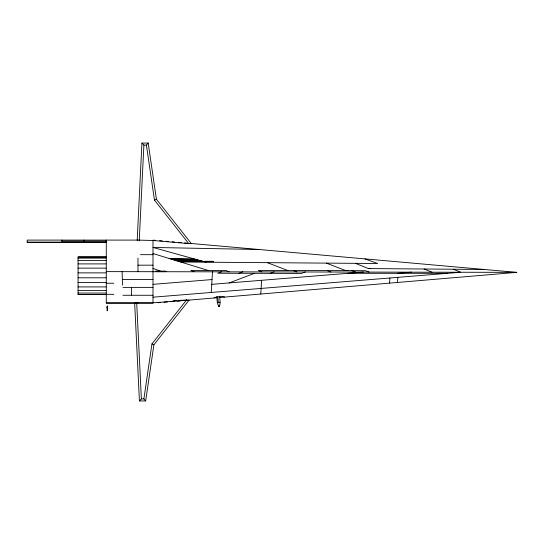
<?xml version="1.0" encoding="UTF-8"?>
<svg xmlns="http://www.w3.org/2000/svg" width="544" height="544" viewBox="0 0 544 544"><rect width="100%" height="100%" fill="white"/><g stroke="black" fill="none" stroke-linecap="round" stroke-linejoin="round"><path stroke-width="0.82" d="M107.304 309.522L107.318 308.836M107.304 309.04L107.311 306.034M107.318 306.422L107.284 308.72M107.331 307.36L107.27 308.251L107.311 306.088M107.318 309.244C107.277 311.406 107.27 310.78 107.324 309.924M107.304 309.386L107.304 308.972M107.318 310.148L107.297 309.774M107.304 307.183L107.297 306.49M107.318 310.257L107.29 310.808L107.311 310.134M107.297 310.597L107.29 310.4M107.277 307.394L107.324 308.217M107.27 307.693L107.311 306.789M107.324 307.68L107.29 308.162M137.217 239.822L141.923 143.052L148.179 143.052L156.414 199.226L191.447 243.732M139.223 240.958L143.881 145.105L141.923 143.052M211.256 292.468L212.5 271.748M260.787 294.032L261.61 280.303M389.599 283.125L389.905 277.991M397.521 282.458L397.827 277.345M134.626 302.484L139.414 400.948L145.663 400.948L143.888 398.895L151.946 343.937L186.803 299.662M145.663 400.948L153.898 344.774L188.938 300.268M218.722 305.789C214.853 300.968 222.564 301.322 219.28 305.572M219.47 302.382L218.953 302.546M218.26 305.748L219.742 305.612M188.788 243.678L154.455 200.063L146.404 145.105L148.179 143.052M139.414 400.948L141.372 398.895L136.707 303.042M154.455 200.063L156.414 199.226M216.791 296.568L217.308 302.634L220.15 302.26L219.633 296.188M219.178 302.634L220.15 302.26M221.585 271.762L217.709 273.231L301.492 273.401L305.368 271.932M238.911 273.278L242.787 271.81M229.14 282.934L254.558 273.306M270.205 273.34L274.081 271.871M134.654 303.13L138.387 302.722M397.827 273.306L411.516 272.15M189.047 300.132L153 302.824L136.7 302.824M157.998 302.729L160.575 302.512M163.948 302.226L167.314 301.94M170.503 301.675L174.053 301.369M177.167 301.111L179.948 300.873M183.314 300.587L217.26 297.718M219.524 297.52L516.8 272.36L190.849 243.454M153 284.342L212.031 279.562M211.745 284.342L363.453 272.054M153 297.187L460.768 272.252L453.274 269.219M219.028 305.776L218.654 305.816M191.216 243.488L188.761 243.637L153 240.468L137.238 240.094M173.026 300.75L176.406 300.56M178.942 300.417L186.544 299.982M106.277 283.254L113.784 283.213M143.881 145.105L146.404 145.105M137.707 240.094L27.2 240.094L27.2 242.372L106.277 242.372M62.009 241.121L106.277 241.121M27.2 242.141L106.277 242.141M106.012 256.938L78.064 256.938L78.064 294.515L106.012 294.515M78.064 257.04L106.012 257.04M78.064 258.114L106.012 258.114M78.064 260.494L106.012 260.494M78.064 263.908L106.012 263.908M137.979 265.173L153 265.173M78.064 268.131L106.012 268.131M106.277 271.626L516.8 272.36M78.064 272.87L106.012 272.87M347.956 273.306L447.698 273.306M78.064 277.8L106.012 277.8M122.958 279.507L153 279.507M78.064 282.594L106.012 282.594M78.064 286.919L106.012 286.919M122.958 287.388L153 287.388M78.064 290.482L106.012 290.482M78.064 293.039L106.012 293.039M106.277 294.338L113.784 294.331M78.064 294.413L106.012 294.413M122.958 295.27L153 295.27M217.308 302.634L218.552 302.634M106.277 302.886L135.476 302.886M141.372 398.895L143.888 398.895M140.481 254.66L153 254.687M180.669 262.004L377.597 263.507L364.963 258.896M484.01 269.457L368.444 268.573L355.511 263.344M178.622 261.378L203.878 261.61M176.773 260.814L202.246 261.154M175.399 260.392L201.008 260.814M172.387 259.468L197.764 259.91M173.822 259.91L199.505 260.392M258.985 249.499L153 247.445L205.992 262.201M169.109 258.468L194.419 258.978M170.775 258.978L196.187 259.468M218.382 302.58L218.015 302.546M153.83 240.169L155.523 240.319M159.644 240.686L162.248 240.917M166.294 241.278L168.783 241.495M172.108 241.794L174.597 242.012M178.235 242.338L181.247 242.604M184.566 242.896L187.061 243.12M153 253.538L208.338 270.477M153 268.396L160.412 271.116M369.111 272.061L365.52 270.688L258.216 270.47L261.8 271.844M351.92 270.66L355.511 272.034M326.305 263.119L345.957 270.647M327.325 270.613L330.915 271.986M293.352 270.545L296.942 271.918M267.369 262.67L287.878 270.531M229.208 271.782L225.903 270.511L190.781 270.443L194.092 271.708M424.102 268.994L431.997 272.19M151.946 343.937L153.898 344.774M217.831 296.949L218.28 302.26M122.128 271.626L122.488 285.144M153 240.094L153 303.151L106.277 303.151L106.277 240.094M137.979 258.053L137.979 271.626M131.58 287.388L131.58 295.27M84.143 240.094L84.143 241.121M62.009 240.094L62.009 242.141M214.037 297.99A5.256 0.83 -4.8 0 1 219.205 296.718A5.256 0.83 -4.8 0 1 224.516 297.099M218.464 306.272L219.647 306.19L218.464 306.272M212.711 261.304L204.775 261.304L205.822 261.698L213.765 261.698L212.711 261.304M370.716 268.389L368.669 268.389L370.716 268.389M347.834 270.45L346.066 270.45L347.834 270.45M165.165 271.116L155.659 271.116L157.08 271.653L166.58 271.653L165.165 271.116"/></g></svg>
